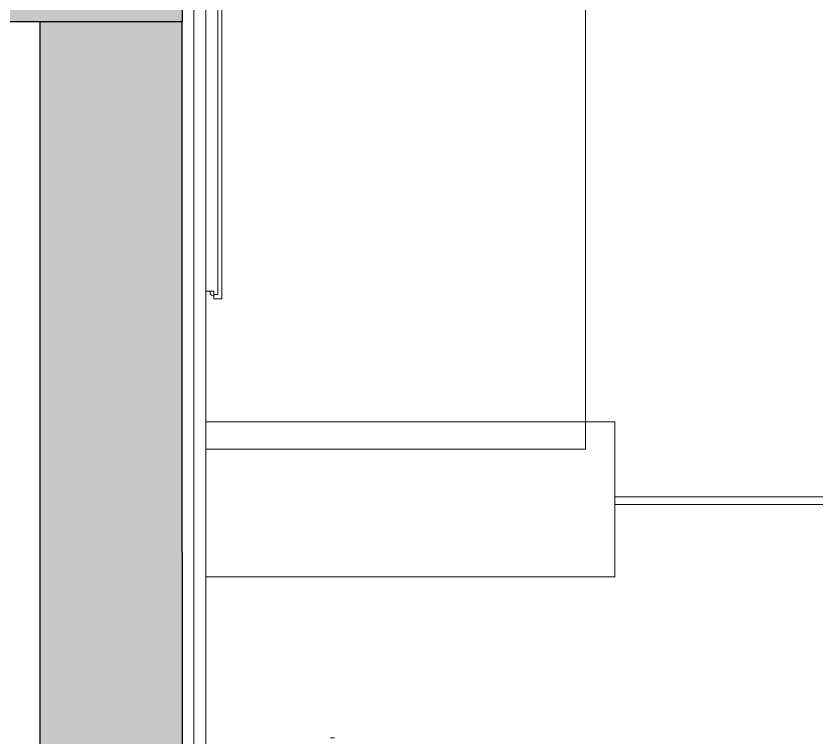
# Model space of a CAD drawing. Header units: inches. Extents: x 211391 to 214260, y -106888 to -102532.
# Drawn here: x 213728.4 to 213779, y -106697.7 to -106652 of the extents above; entities that cross this region are included whole.
import ezdxf

# ---------------------------------------------------------------- set-up
doc = ezdxf.new("R2010")
doc.units = ezdxf.units.IN
doc.header["$MEASUREMENT"] = 0
doc.linetypes.add('0226--P-00-GA 18.02.10$0$DASH', pattern=[0.35, 0.25, -0.1])
for name, color, linetype, lineweight in [('BEAM', 90, '0226--P-00-GA 18.02.10$0$DASH', 25), ('counter', 177, 'Continuous', 13), ('FIXTURES', 8, 'Continuous', 9), ('GLASS', 4, 'Continuous', 18), ('HATCH', 251, 'Continuous', 13), ('STONE', 1, 'Continuous', 18), ('WALL', 5, 'Continuous', 25)]:
    doc.layers.add(name, color=color, linetype=linetype, lineweight=lineweight)
doc.layers.add('COLUMN', color=6, linetype='Continuous')
doc.layers.add('DOOR GLAZING NUMBER', color=1, linetype='Continuous', lineweight=5, plot=False)
doc.layers.get('BEAM').off()

# ---------------------------------------------------------------- blocks, each defined once
blk = doc.blocks.new('ETJHTEj')
at = {"layer": 'FIXTURES', "color": 252, "extrusion": (-2.05085e-07, 7.76119e-08, 1)}
blk.add_line((1162.103, 545.625, 0), (1162.103, 545.886, 0), dxfattribs=at)
blk = doc.blocks.new('79')
at = {"layer": 'COLUMN', "ltscale": 20, "true_color": 0xdd22ba}
h = blk.add_hatch(color=212, dxfattribs=at)
h.dxf.hatch_style = 1
h.paths.add_polyline_path([(213738.888, -104782.041), (213720.888, -104782.041), (213720.888, -104794.041), (213738.888, -104794.041)])
at = {"layer": 'COLUMN', "ltscale": 20}
blk.add_lwpolyline([(213720.888, -104782.041), (213738.888, -104782.041), (213738.888, -104794.041), (213720.888, -104794.041)], close=True, dxfattribs=at)

msp = doc.modelspace()

# ---------------------------------------------------------------- hatches: boundary and pattern name
at = {"layer": 'HATCH', "ltscale": 15}
h = msp.add_hatch(color=256, dxfattribs=at)
h.dxf.hatch_style = 1
h.paths.add_polyline_path([(213738.888, -106697.905), (213738.888, -106685.905), (213738.888, -106652.405), (213729.888, -106652.405), (213729.888, -106718.405), (213738.888, -106718.405)])

# ---------------------------------------------------------------- linework, layer by layer
at = {"layer": 'counter', "ltscale": 20}
for p, q in [((213764.388, -106593.905), (213764.388, -106679.405)), ((213764.388, -106679.405), (213740.388, -106679.405))]:
    msp.add_line(p, q, dxfattribs=at)
at = {"layer": 'DOOR GLAZING NUMBER', "ltscale": 15}
msp.add_lwpolyline([(213740.388, -106677.671), (213766.254, -106677.671), (213766.254, -106687.467), (213740.388, -106687.467)], close=True, dxfattribs=at)
at = {"layer": 'GLASS', "ltscale": 2}
for p, q in [((213740.899, -106669.427), (213740.388, -106669.427)), ((213740.899, -106669.905), (213740.899, -106669.427))]:
    msp.add_line(p, q, dxfattribs=at)
at = {"layer": 'GLASS', "ltscale": 10}
for p, q in [((213784.299, -106682.405), (213766.254, -106682.405)), ((213784.299, -106682.905), (213766.254, -106682.905))]:
    msp.add_line(p, q, dxfattribs=at)
for points in [[(213740.899, -106603.405), (213741.399, -106603.405), (213741.399, -106669.905), (213740.899, -106669.905)], [(213740.899, -106603.609), (213741.149, -106603.609), (213741.149, -106669.636), (213740.899, -106669.636)]]:
    msp.add_lwpolyline(points, dxfattribs=at)
at = {"layer": 'GLASS', "color": 30, "ltscale": 2}
msp.add_arc((213740.845, -106669.517), 0.191, 151.6642, 286.2382, dxfattribs=at)
at = {"layer": 'STONE'}
for p, q in [((213739.638, -106593.155), (213739.638, -106686.655)), ((213740.388, -106593.905), (213740.388, -106687.405)), ((213740.388, -106685.203), (213740.388, -106730.405)), ((213739.638, -106731.155), (213739.638, -106685.953))]:
    msp.add_line(p, q, dxfattribs=at)
at = {"layer": 'WALL', "ltscale": 20}
for p, q in [((213729.888, -106652.405), (213729.888, -106718.405)), ((213738.888, -106685.905), (213738.888, -106718.405))]:
    msp.add_line(p, q, dxfattribs=at)
at = {"layer": 'WALL', "ltscale": 25}
msp.add_line((213738.888, -106685.905), (213738.888, -106652.405), dxfattribs=at)

# ---------------------------------------------------------------- block references
at = {"layer": 'BEAM'}
msp.add_blockref('79', (0, -1858.364), dxfattribs=at)
at = {"layer": 'FIXTURES', "xscale": -1, "rotation": 270}
msp.add_blockref('ETJHTEj', (213202.635, -107859.758), dxfattribs=at)

doc.saveas('drawing.dxf')
